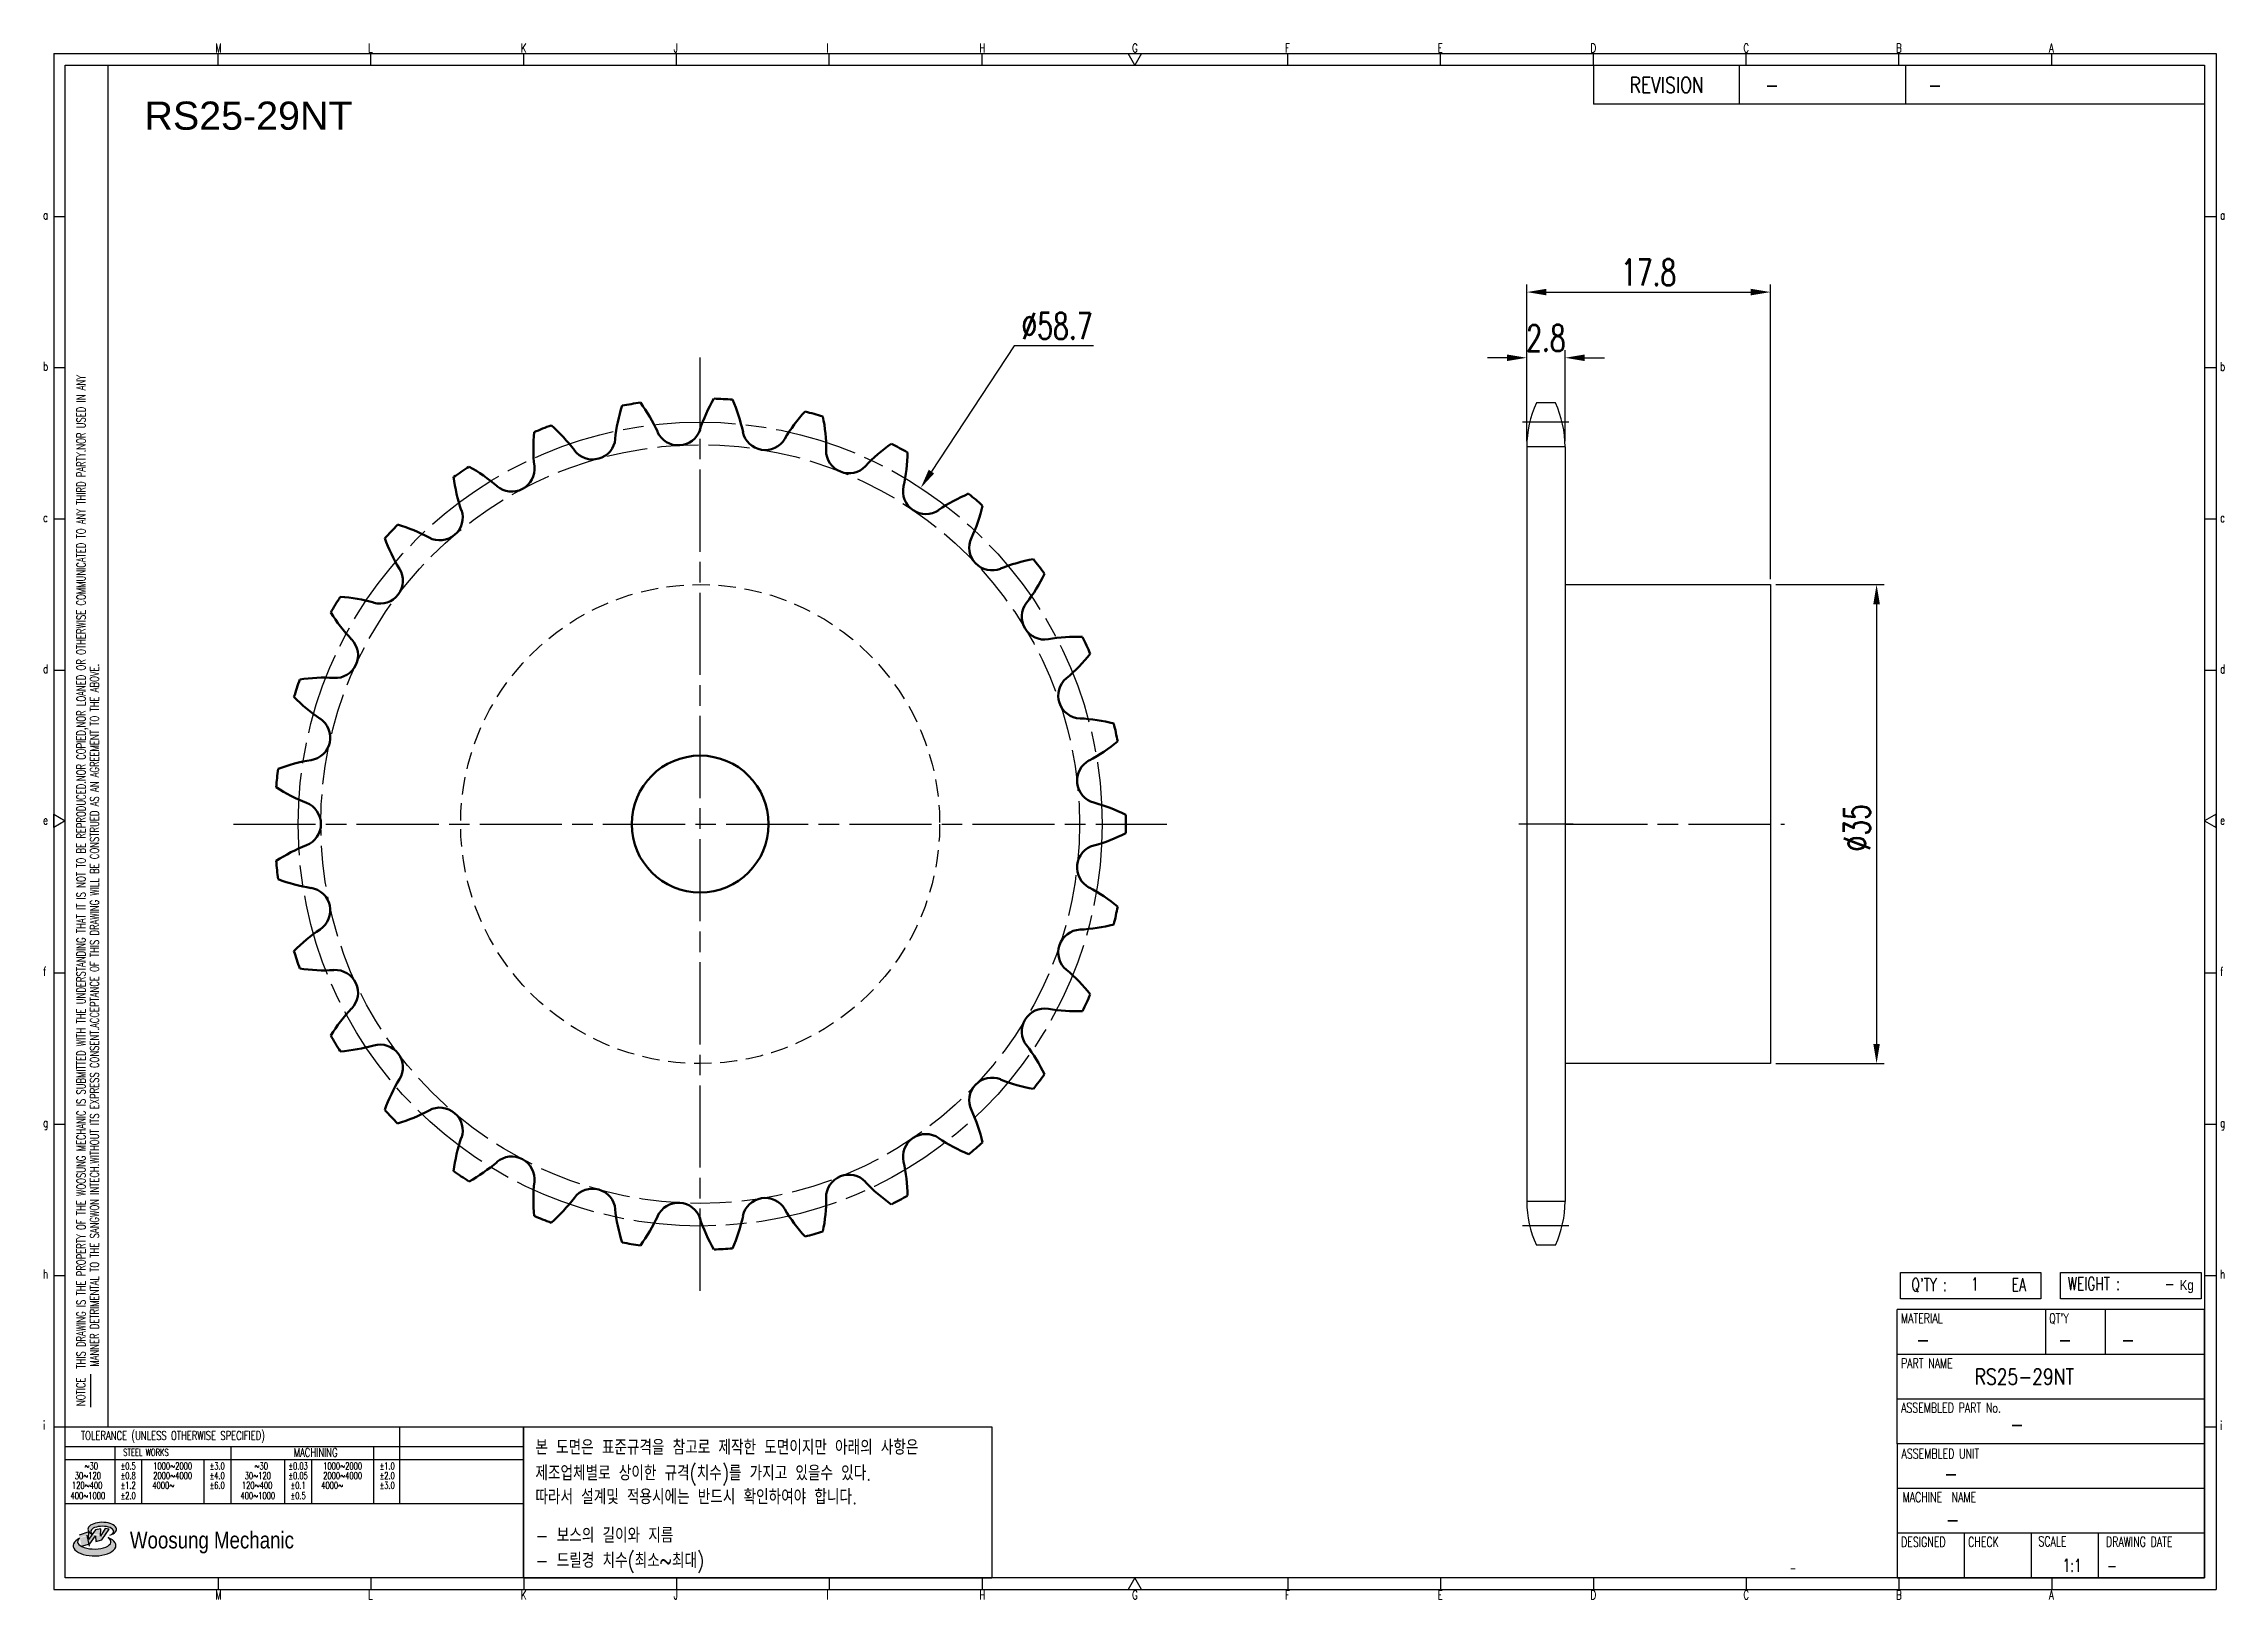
# Model space of a CAD drawing. Header units: millimetres. Extents: x -66207 to -66048, y 1247 to 1361.
import ezdxf
from ezdxf.enums import TextEntityAlignment as Align

# ---------------------------------------------------------------- set-up
doc = ezdxf.new("R2010")
doc.units = ezdxf.units.MM
for name, pattern in [('AM_ISO02W050', [7.5, 6, -1.5]), ('AM_ISO02W050x2', [3.75, 3, -0.75]), ('AM_ISO08W050', [18, 12, -1.5, 3, -1.5]), ('AM_ISO08W050x2', [9, 6, -0.75, 1.5, -0.75]), ('HIDDEN', [9.525, 6.35, -3.175])]:
    doc.linetypes.add(name, pattern=pattern)
for name, color, linetype, lineweight in [('AM_0N', 7, 'Continuous', 50), ('AM_3N', 6, 'AM_ISO02W050', 25), ('AM_7', 4, 'AM_ISO08W050', 25), ('AM_7N', 4, 'AM_ISO08W050', 25)]:
    doc.layers.add(name, color=color, linetype=linetype, lineweight=lineweight)
for name, color, linetype in [('S-DIM', 7, 'Continuous'), ('TITLE', 7, 'Continuous'), ('도면레이아웃', 7, 'Continuous')]:
    doc.layers.add(name, color=color, linetype=linetype)
doc.styles.add('HAN', font='ROMANS.shx', dxfattribs={"width": 0.7, "bigfont": 'whgtxt.shx'})
doc.styles.add('HKD_ST2', font='romans.shx', dxfattribs={"width": 0.7, "height": 4, "bigfont": '@extfont2.shx'})
doc.styles.add('HSG', font='SIMPLEX.shx', dxfattribs={"width": 0.7, "bigfont": 'HSG.shx'})
doc.styles.add('ROMANS', font='romans.shx', dxfattribs={"width": 0.7, "bigfont": 'whgtxt.shx'})
doc.styles.add('SLDTEXTSTYLE4', font='arial.ttf', dxfattribs={"width": 0.8})
doc.styles.get("Standard").update_dxf_attribs({"font": 'arial.ttf'})
doc.dimstyles.new('APP3', dxfattribs={"dimscale": 0.8, "dimtxt": 2.4, "dimasz": 1.8, "dimexe": 0.7, "dimexo": 0.5, "dimgap": 0.6, "dimtad": 1, "dimtoh": 1, "dimdec": 1, "dimrnd": 0.01, "dimzin": 9, "dimdsep": 46, "dimtxsty": 'HSG', "dimcen": 0, "dimclrd": 1, "dimclre": 1, "dimclrt": 256, "dimazin": 2, "dimtp": 1, "dimtm": 1, "dimtfac": 0.5, "dimtdec": 1, "dimtofl": 0, "dimtmove": 0, "dimatfit": 3, "dimfxl": 0, "dimtvp": 1, "dimtolj": 2, "dimlwd": -1, "dimlwe": -1, "dimarcsym": 0})

# ---------------------------------------------------------------- blocks, each defined once
blk = doc.blocks.new('8srhdf')
for p, q in [((-67231.71, 492.71), (-67216.71, 492.71)), ((-67216.71, 492.71), (-67216.71, 457.71)), ((-67216.71, 457.71), (-67231.71, 457.71))]:
    blk.add_line(p, q)
at = {"layer": 'AM_7N', "linetype": 'AM_ISO08W050x2'}
blk.add_line((-67231.71, 475.21), (-67215.68, 475.21), dxfattribs=at)
blk = doc.blocks.new('SUYWSHJH')
at = {"layer": '도면레이아웃'}
h = blk.add_hatch(color=10, dxfattribs=at)
h.paths.add_polyline_path([(1.544, 35.177), (1.554, 34.966), (1.779, 35.034), (2.054, 35.422), (1.908, 35.446), (1.728, 35.167), (1.741, 35.439), (1.547, 35.405), (1.292, 35.041), (1.295, 35.33), (0.943, 35.208), (1.03, 34.8), (1.336, 34.885)])
edge = h.paths.add_edge_path()
edge.add_ellipse((1.795, 35.421), major_axis=(-0.53, 0), ratio=0.487785, start_angle=122.36065, end_angle=403.39574)
edge.add_line((1.411, 35.244), (1.419, 35.261))
edge.add_ellipse((1.798, 35.344), major_axis=(-0.423, 0), ratio=0.444396, start_angle=131.58977, end_angle=386.19408, ccw=False)
edge = h.paths.add_edge_path()
edge.add_ellipse((1.512, 34.815), major_axis=(-0.793, 0), ratio=0.480113, start_angle=314.67633, end_angle=590.85213)
edge.add_ellipse((1.501, 34.958), major_axis=(-0.62, 0), ratio=0.43311, start_angle=331.7024, end_angle=574.42495, ccw=False)
for p, q in [((0, 90.118), (80.15, 90.118)), ((0, 90.118), (0, 33.191)), ((6.089, 89.693), (6.089, 90.118)), ((11.753, 89.693), (11.753, 90.118)), ((17.418, 89.693), (17.418, 90.118)), ((23.082, 89.693), (23.082, 90.118)), ((28.746, 89.693), (28.746, 90.118)), ((34.411, 89.693), (34.411, 90.118)), ((45.739, 89.693), (45.739, 90.118)), ((51.404, 89.693), (51.404, 90.118)), ((57.068, 89.693), (57.068, 90.118)), ((62.732, 89.693), (62.732, 90.118)), ((68.397, 89.693), (68.397, 90.118)), ((74.061, 89.693), (74.061, 90.118)), ((80.15, 90.118), (80.15, 33.191)), ((0, 84.085), (0.425, 84.085)), ((79.725, 84.085), (80.15, 84.085)), ((0, 78.478), (0.425, 78.478)), ((79.725, 78.478), (80.15, 78.478)), ((0, 72.87), (0.425, 72.87)), ((79.725, 72.87), (80.15, 72.87)), ((0, 67.262), (0.425, 67.262)), ((79.725, 67.262), (80.15, 67.262)), ((0, 56.047), (0.425, 56.047)), ((79.725, 56.047), (80.15, 56.047)), ((0, 50.439), (0.425, 50.439)), ((79.725, 50.439), (80.15, 50.439)), ((0, 44.832), (0.425, 44.832)), ((79.725, 44.832), (80.15, 44.832)), ((1.377, 39.947), (1.377, 41.174)), ((0, 39.224), (0.425, 39.224)), ((79.725, 39.224), (80.15, 39.224)), ((0, 33.191), (80.15, 33.191)), ((6.089, 33.616), (6.089, 33.191)), ((11.753, 33.616), (11.753, 33.191)), ((17.418, 33.616), (17.418, 33.191)), ((23.082, 33.616), (23.082, 33.191)), ((28.746, 33.616), (28.746, 33.191)), ((34.411, 33.616), (34.411, 33.191)), ((45.739, 33.616), (45.739, 33.191)), ((51.404, 33.616), (51.404, 33.191)), ((57.068, 33.616), (57.068, 33.191)), ((62.732, 33.616), (62.732, 33.191)), ((68.397, 33.616), (68.397, 33.191)), ((74.061, 33.616), (74.061, 33.191))]:
    blk.add_line(p, q)
at = {"color": 2}
for p, q in [((2.017, 39.224), (2.017, 89.693)), ((0.425, 39.224), (17.418, 39.224)), ((12.816, 39.224), (12.816, 36.382)), ((17.418, 33.616), (17.418, 39.224)), ((0.425, 38.487), (17.418, 38.487)), ((0.425, 38.012), (17.418, 38.012)), ((2.257, 38.487), (2.257, 36.382)), ((3.257, 38.012), (3.257, 36.382)), ((5.557, 38.012), (5.557, 36.382)), ((6.557, 38.5), (6.557, 36.382)), ((8.557, 38.012), (8.557, 36.382)), ((9.557, 38.026), (9.557, 36.382)), ((11.857, 38.487), (11.857, 36.382)), ((0.425, 36.382), (17.418, 36.382))]:
    blk.add_line(p, q, dxfattribs=at)
at = {"color": 6, "ltscale": 0.5}
for p, q in [((57.068, 89.693), (57.068, 88.246)), ((62.47, 89.693), (62.47, 88.246)), ((68.635, 89.693), (68.635, 88.246)), ((79.725, 88.246), (57.068, 88.246)), ((68.336, 38.59), (68.336, 43.563)), ((79.725, 43.563), (68.336, 43.563)), ((73.827, 43.563), (73.827, 41.905)), ((76.037, 43.563), (76.037, 41.905)), ((79.725, 38.59), (79.725, 43.563)), ((79.725, 41.905), (68.336, 41.905)), ((79.725, 40.248), (68.336, 40.248)), ((68.336, 38.59), (68.336, 33.616)), ((79.725, 38.59), (68.336, 38.59)), ((79.725, 33.616), (79.725, 38.59)), ((79.725, 36.932), (68.336, 36.932)), ((79.725, 35.274), (68.336, 35.274)), ((70.822, 33.616), (70.822, 35.274)), ((73.309, 33.616), (73.309, 35.274)), ((75.796, 33.616), (75.796, 35.274)), ((68.336, 33.616), (79.725, 33.616))]:
    blk.add_line(p, q, dxfattribs=at)
for points in [[(40.075, 89.693), (39.83, 90.118), (40.32, 90.118)], [(0.425, 89.693), (79.725, 89.693), (79.725, 33.616), (0.425, 33.616)], [(0.425, 61.679), (0, 61.433), (0, 61.924)], [(79.725, 61.679), (80.15, 61.433), (80.15, 61.924)], [(40.075, 33.616), (39.83, 33.191), (40.32, 33.191)]]:
    blk.add_lwpolyline(points, close=True)
at = {"layer": 'TITLE', "color": 20}
for p, q in [((68.449, 43.961), (68.449, 44.936)), ((68.449, 44.936), (73.654, 44.936)), ((73.654, 44.936), (73.654, 43.961)), ((74.39, 43.961), (74.39, 44.936)), ((74.39, 44.936), (79.595, 44.936)), ((79.595, 44.936), (79.595, 43.961)), ((73.654, 43.961), (68.449, 43.961)), ((79.595, 43.961), (74.39, 43.961))]:
    blk.add_line(p, q, dxfattribs=at)
at = {"layer": '도면레이아웃'}
for p, q in [((1.295, 35.33), (0.943, 35.208)), ((1.03, 34.8), (1.336, 34.885)), ((1.224, 35.208), (1.311, 34.8)), ((1.224, 35.208), (1.224, 35.208)), ((1.547, 35.405), (1.292, 35.041)), ((1.292, 35.041), (1.295, 35.33)), ((1.336, 34.885), (1.544, 35.177)), ((1.419, 35.261), (1.411, 35.244)), ((1.544, 35.177), (1.554, 34.966)), ((1.741, 35.439), (1.547, 35.405)), ((1.554, 34.966), (1.779, 35.034)), ((1.908, 35.446), (1.728, 35.167)), ((1.728, 35.167), (1.741, 35.439)), ((1.779, 35.034), (2.054, 35.422)), ((2.054, 35.422), (1.908, 35.446))]:
    blk.add_line(p, q, dxfattribs=at)
for centre, major_axis, ratio, start_param, end_param in [((1.795, 35.421), (-0.53, 0), 0.487785, 2.135596, 7.040584), ((1.512, 34.815), (-0.793, 0), 0.480113, 5.492138, 10.312315), ((1.501, 34.958), (-0.62, 0), 0.43311, 5.789299, 10.025607), ((1.798, 35.344), (-0.423, 0), 0.444396, 2.296675, 6.740358)]:
    blk.add_ellipse(centre, major_axis=major_axis, ratio=ratio, start_param=start_param, end_param=end_param, dxfattribs=at)
at = {"color": 4, "style": 'HKD_ST2', "width": 0.7}
for s, p in [('M', (5.988, 90.164)), ('L', (11.652, 90.164)), ('K', (17.316, 90.164)), ('J', (22.981, 90.164)), ('I', (28.645, 90.164)), ('H', (34.309, 90.164)), ('G', (39.974, 90.164)), ('F', (45.638, 90.164)), ('E', (51.302, 90.164)), ('D', (56.967, 90.164)), ('C', (62.631, 90.164)), ('B', (68.295, 90.164)), ('A', (73.96, 90.164)), ('a', (-0.395, 83.976)), ('a', (80.305, 83.97)), ('b', (-0.395, 78.368)), ('b', (80.305, 78.362)), ('c', (-0.395, 72.76)), ('c', (80.305, 72.754)), ('d', (-0.395, 67.153)), ('d', (80.305, 67.147)), ('e', (-0.395, 61.545)), ('e', (80.305, 61.539)), ('f', (-0.395, 55.937)), ('f', (80.305, 55.931)), ('g', (-0.395, 50.33)), ('g', (80.305, 50.324)), ('h', (-0.395, 44.722)), ('h', (80.305, 44.716)), ('i', (-0.395, 39.114)), ('i', (80.305, 39.108)), ('M', (5.988, 32.824)), ('L', (11.652, 32.824)), ('K', (17.316, 32.824)), ('J', (22.981, 32.824)), ('I', (28.645, 32.824)), ('H', (34.309, 32.824)), ('G', (39.974, 32.824)), ('F', (45.638, 32.824)), ('E', (51.302, 32.824)), ('D', (56.967, 32.824)), ('C', (62.631, 32.824)), ('B', (68.295, 32.824)), ('A', (73.96, 32.824))]:
    blk.add_text(s, height=0.326, dxfattribs=at).set_placement(p)
for s, height, style, width, p in [('REVISION', 0.5806, 'HAN', 0.8, (58.415, 88.664)), ('-', 0.581, 'HAN', 0.8, (63.426, 88.664)), ('-', 0.581, 'HAN', 0.8, (69.468, 88.664)), ("Q'TY : ", 0.4746, 'HKD_ST2', 0.7, (68.857, 44.253)), ('1', 0.475, 'HKD_ST2', 0.7, (71.071, 44.275)), ('EA', 0.4746, 'HKD_ST2', 0.7, (72.578, 44.253)), ('WEIGHT : ', 0.4746, 'HKD_ST2', 0.7, (74.65, 44.286)), ('-', 0.581, 'HAN', 0.8, (69.029, 42.157)), ('-', 0.581, 'HAN', 0.8, (74.289, 42.157)), ('-', 0.581, 'HAN', 0.8, (76.623, 42.157)), ('-', 0.581, 'HAN', 0.8, (72.515, 39.013)), ('-', 0.581, 'HAN', 0.8, (70.067, 37.189)), ('-', 0.581, 'HAN', 0.8, (70.126, 35.48)), ('1:1', 0.4746, 'HKD_ST2', 0.7, (74.458, 33.848)), ('-', 0.475, 'HKD_ST2', 0.7, (76.112, 33.837))]:
    blk.add_text(s, height=height, dxfattribs=dict(style=style, width=width)).set_placement(p)
at = {"color": 2, "style": 'HKD_ST2', "width": 0.7}
for s, p in [(' THIS DRAWING IS THE PROPERTY OF THE WOOSUNG MECHANIC IS SUBMITTED WITH THE UNDERSTANDING THAT IT IS NOT TO BE REPRODUCED.NOR COPIED,NOR LOANED OR OTHERWISE COMMUNICATED TO ANY THIRD PARTY.NOR USED IN ANY', (1.173, 41.217)), ('MANNER DETRIMENTAL TO THE SANGWON INTECH.WITHOUT ITS EXPRESS CONSENT.ACCEPTANCE OF THIS DRAWING WILL BE CONSTRUED AS AN AGREEMENT TO THE ABOVE.', (1.672, 41.447))]:
    blk.add_text(s, height=0.326266, rotation=90, dxfattribs=at).set_placement(p)
at = {"style": 'HKD_ST2', "width": 0.7}
blk.add_text('-', height=0.475, dxfattribs=at).set_placement((78.613, 44.286), align=Align.RIGHT)
at = {"color": 4, "style": 'HKD_ST2', "width": 0.7}
for s, height, p in [('MATERIAL', 0.3651, (68.474, 43.425)), ("QT'Y", 0.3651, (73.965, 43.425)), ('PART NAME', 0.3651, (68.474, 41.756)), ('ASSEMBLED PART No.', 0.36511, (68.474, 40.109)), ('ASSEMBLED UNIT', 0.36511, (68.49, 38.408)), ('MACHINE  NAME', 0.36511, (68.532, 36.794)), ('DESIGNED', 0.3651, (68.474, 35.136)), ('CHECK', 0.3651, (70.961, 35.136)), ('SCALE', 0.3651, (73.566, 35.153)), ('DRAWING DATE', 0.36511, (76.071, 35.141))]:
    blk.add_text(s, height=height, dxfattribs=at).set_placement(p, align=Align.TOP_LEFT)
at = {"style": 'HKD_ST2', "width": 0.7}
blk.add_text('NOTICE', height=0.3263, rotation=90, dxfattribs=at).set_placement((1.163, 39.988))
for s, height, style, width, p in [('TOLERANCE (UNLESS OTHERWISE SPECIFIED)', 0.32627, 'HKD_ST2', 0.7, (4.417, 38.896)), ('-', 0.326, 'ROMANS', 0.65, (64.469, 33.975))]:
    blk.add_text(s, height=height, dxfattribs=dict(style=style, width=width)).set_placement(p, align=Align.MIDDLE_CENTER)
at = {"color": 4, "style": 'HKD_ST2', "width": 0.7}
for s, height, p in [('STEEL WORKS', 0.26101, (3.416, 38.268)), ('MACHINING', 0.3263, (9.707, 38.27)), ('%%P0.5', 0.261, (2.757, 37.762)), ('%%P0.8', 0.261, (2.757, 37.411)), ('%%P3.0', 0.261, (6.057, 37.762)), ('%%P4.0', 0.261, (6.057, 37.411)), ('%%P0.03', 0.261, (9.057, 37.762)), ('%%P0.05', 0.261, (9.057, 37.411)), ('%%P1.0', 0.261, (12.357, 37.762)), ('%%P2.0', 0.261, (12.357, 37.411)), ('%%P1.2', 0.261, (2.757, 37.045)), ('%%P2.0', 0.261, (2.757, 36.67)), ('%%P6.0', 0.261, (6.057, 37.045)), ('%%P0.1', 0.261, (9.057, 37.045)), ('%%P0.5', 0.261, (9.057, 36.67)), ('%%P3.0', 0.261, (12.357, 37.045))]:
    blk.add_text(s, height=height, dxfattribs=at).set_placement(p, align=Align.MIDDLE)
for s, height, p in [('30%%126120', 0.261, (1.263, 37.411)), ('%%12630', 0.261, (1.389, 37.762)), ('2000%%1264000', 0.26101, (4.407, 37.411)), ('1000%%1262000', 0.26101, (4.407, 37.762)), ('30%%126120', 0.261, (7.563, 37.411)), ('%%12630', 0.261, (7.689, 37.762)), ('2000%%1264000', 0.26101, (10.707, 37.411)), ('1000%%1262000', 0.26101, (10.707, 37.762)), ('400%%1261000', 0.26101, (1.263, 36.67)), ('120%%126400', 0.26101, (1.237, 37.045)), ('4000%%126', 0.261, (4.061, 37.045)), ('400%%1261000', 0.26101, (7.563, 36.67)), ('120%%126400', 0.26101, (7.537, 37.045)), ('4000%%126', 0.261, (10.321, 37.045))]:
    blk.add_text(s, height=height, dxfattribs=at).set_placement(p, align=Align.MIDDLE_CENTER)
at = {"color": 1, "style": 'SLDTEXTSTYLE4', "width": 0.8}
blk.add_text('Woosung Mechanic', height=0.61957, dxfattribs=at).set_placement((2.822, 34.711))
at = {"layer": 'TITLE', "width": 0.8}
blk.add_text('Kg', height=0.3789, dxfattribs=at).set_placement((78.807, 44.286))
blk = doc.blocks.new('*D22')
at = {"layer": 'Defpoints', "color": 0, "transparency": 16777216}
for p in [(-66095.9, 1338.13), (-66098.7, 1331.63), (-66095.9, 1331.63)]:
    blk.add_point(p, dxfattribs=at)
at = {"layer": 'S-DIM', "color": 1, "transparency": 16777216}
for p, q in [((-66098.7, 1332.03), (-66098.7, 1338.69)), ((-66095.9, 1332.03), (-66095.9, 1338.69)), ((-66100.14, 1338.13), (-66101.58, 1338.13)), ((-66094.46, 1338.13), (-66093.02, 1338.13))]:
    blk.add_line(p, q, dxfattribs=at)
for points in [[(-66100.14, 1338.37), (-66100.14, 1337.89), (-66098.7, 1338.13)], [(-66094.46, 1338.37), (-66094.46, 1337.89), (-66095.9, 1338.13)]]:
    blk.add_solid(points, dxfattribs=at)
at = {"layer": 'S-DIM', "transparency": 16777216, "insert": (-66097.3, 1339.57), "char_height": 1.92, "attachment_point": 5, "style": 'HSG'}
blk.add_mtext('\\A2;2.8', dxfattribs=at)
blk = doc.blocks.new('*D23')
at = {"layer": 'Defpoints', "color": 0, "transparency": 16777216}
for p in [(-66080.9, 1342.93), (-66098.7, 1331.63), (-66080.9, 1321.56)]:
    blk.add_point(p, dxfattribs=at)
at = {"layer": 'S-DIM', "color": 1, "transparency": 16777216}
for p, q in [((-66098.7, 1332.03), (-66098.7, 1343.49)), ((-66080.9, 1321.96), (-66080.9, 1343.49)), ((-66097.26, 1342.93), (-66082.34, 1342.93))]:
    blk.add_line(p, q, dxfattribs=at)
for points in [[(-66097.26, 1343.17), (-66097.26, 1342.69), (-66098.7, 1342.93)], [(-66082.34, 1343.17), (-66082.34, 1342.69), (-66080.9, 1342.93)]]:
    blk.add_solid(points, dxfattribs=at)
at = {"layer": 'S-DIM', "transparency": 16777216, "insert": (-66089.8, 1344.37), "char_height": 1.92, "attachment_point": 5, "style": 'HSG'}
blk.add_mtext('\\A2;17.8', dxfattribs=at)
blk = doc.blocks.new('*D24')
at = {"layer": 'Defpoints', "color": 0, "transparency": 16777216}
for p in [(-66080.9, 1321.56), (-66080.9, 1286.56), (-66073.14, 1286.56)]:
    blk.add_point(p, dxfattribs=at)
at = {"layer": 'S-DIM', "color": 1, "transparency": 16777216}
for p, q in [((-66080.5, 1321.56), (-66072.58, 1321.56)), ((-66073.14, 1320.12), (-66073.14, 1288)), ((-66080.5, 1286.56), (-66072.58, 1286.56))]:
    blk.add_line(p, q, dxfattribs=at)
for points in [[(-66073.38, 1320.12), (-66072.9, 1320.12), (-66073.14, 1321.56)], [(-66073.38, 1288), (-66072.9, 1288), (-66073.14, 1286.56)]]:
    blk.add_solid(points, dxfattribs=at)
at = {"layer": 'S-DIM', "transparency": 16777216, "insert": (-66074.58, 1303.79), "char_height": 1.92, "attachment_point": 5, "rotation": 90, "style": 'HSG'}
blk.add_mtext('\\A2;%%c35', dxfattribs=at)
blk = doc.blocks.new('*D25')
at = {"layer": 'Defpoints', "color": 0, "transparency": 16777216}
for p in [(-66142.99, 1328.61), (-66175.22, 1279.51)]:
    blk.add_point(p, dxfattribs=at)
at = {"layer": 'S-DIM', "color": 1, "transparency": 16777216}
for p, q in [((-66136.16, 1339.01), (-66142.2, 1329.82)), ((-66130.37, 1339.01), (-66136.16, 1339.01))]:
    blk.add_line(p, q, dxfattribs=at)
blk.add_solid([(-66142.4, 1329.95), (-66142, 1329.68), (-66142.99, 1328.61)], dxfattribs=at)
at = {"layer": 'S-DIM', "transparency": 16777216, "insert": (-66133.03, 1340.45), "char_height": 1.92, "attachment_point": 5, "style": 'HSG'}
blk.add_mtext('\\A2;∅58.7', dxfattribs=at)

msp = doc.modelspace()

# ---------------------------------------------------------------- linework, layer by layer
for p, q in [((-66096.6, 1334.83), (-66097.99, 1334.83)), ((-66098.7, 1331.63), (-66098.7, 1276.49)), ((-66095.9, 1331.63), (-66095.9, 1276.49)), ((-66096.6, 1273.29), (-66097.99, 1273.29))]:
    msp.add_line(p, q)
at = {"color": 4}
msp.add_lwpolyline([(-66172, 1260.03), (-66137.78, 1260.03), (-66137.78, 1248.97), (-66172, 1248.97)], close=True, dxfattribs=at)
at = {"color": 2, "linetype": 'HIDDEN', "ltscale": 0.2}
msp.add_circle((-66159.1, 1304.06), 17.5, dxfattribs=at)
for centre, start, end in [((-66091.1, 1331.63), 155.0989, 180), ((-66103.5, 1331.63), 0, 24.9011), ((-66091.1, 1276.49), 180, 204.9011), ((-66103.5, 1276.49), 335.0989, 0)]:
    msp.add_arc(centre, 7.6, start, end)
at = {"layer": 'AM_0N'}
msp.add_circle((-66159.1, 1304.06), 5, dxfattribs=at)
for centre, radius, start, end in [((-66153.1, 1330.91), 12.28, 162.3221, 173.9655), ((-66159.1, 1304.06), 31.1, 98.075, 100.5457), ((-66173.36, 1327.59), 12.28, 24.6552, 36.2986), ((-66147.47, 1328.99), 12.28, 149.9083, 161.5517), ((-66159.1, 1304.06), 31.1, 85.6612, 88.1319), ((-66167.97, 1330.1), 12.28, 12.2414, 23.8848), ((-66142.38, 1325.91), 12.28, 137.4945, 149.1379), ((-66159.1, 1304.06), 31.1, 73.2474, 75.7181), ((-66162.17, 1331.4), 12.28, 359.8276, 11.471), ((-66159.01, 1331.57), 12.28, 174.7359, 186.3793), ((-66159.1, 1304.06), 31.1, 110.4888, 112.9595), ((-66178.09, 1323.97), 12.28, 37.069, 48.7124), ((-66166.96, 1332.37), 1.67, 217.069, 353.9655), ((-66160.69, 1333.4), 1.67, 204.6552, 341.5517), ((-66154.35, 1333.06), 1.67, 192.2414, 329.1379), ((-66148.23, 1331.36), 1.67, 179.8276, 316.7241), ((-66138.08, 1321.8), 12.28, 125.0807, 136.7241), ((-66159.1, 1304.06), 31.1, 60.8336, 63.3043), ((-66156.22, 1331.42), 12.28, 347.4138, 359.0572), ((-66159.1, 1304.06), 31.1, 122.9026, 125.3733), ((-66164.93, 1330.95), 12.28, 187.1497, 198.7931), ((-66181.92, 1319.42), 12.28, 49.4828, 61.1262), ((-66172.87, 1330.02), 1.67, 229.4828, 6.3793), ((-66142.61, 1328.38), 1.67, 167.4138, 304.3103), ((-66134.75, 1316.87), 12.28, 112.6669, 124.3103), ((-66159.1, 1304.06), 31.1, 48.4198, 50.8905), ((-66159.1, 1304.06), 31.1, 135.3164, 137.7871), ((-66184.69, 1314.16), 12.28, 61.8966, 73.5399), ((-66178.12, 1326.46), 1.67, 241.8966, 18.7931), ((-66150.41, 1330.16), 12.28, 335, 346.6434), ((-66170.57, 1329.07), 12.28, 199.5635, 211.2069), ((-66137.77, 1324.27), 1.67, 155, 291.8966), ((-66182.49, 1321.84), 1.67, 254.3103, 31.2069), ((-66132.57, 1311.33), 12.28, 100.2532, 111.8966), ((-66159.1, 1304.06), 31.1, 36.006, 38.4767), ((-66145, 1327.68), 12.28, 322.5862, 334.2296), ((-66159.1, 1304.06), 31.1, 147.7302, 150.2009), ((-66175.68, 1326.02), 12.28, 211.9773, 223.6207), ((-66186.26, 1308.42), 12.28, 74.3103, 85.9537), ((-66133.93, 1319.21), 1.67, 142.5862, 279.4828), ((-66185.77, 1316.4), 1.67, 266.7241, 43.6207), ((-66131.63, 1305.46), 12.28, 87.8394, 99.4828), ((-66140.25, 1324.1), 12.28, 310.1724, 321.8158), ((-66159.1, 1304.06), 31.1, 23.5922, 26.0629), ((-66159.1, 1304.06), 31.1, 160.144, 162.6147), ((-66186.57, 1302.48), 12.28, 86.7241, 98.3675), ((-66131.26, 1313.44), 1.67, 130.1724, 267.069), ((-66180.01, 1321.94), 12.28, 224.3911, 236.0345), ((-66187.8, 1310.38), 1.67, 279.1379, 56.0345), ((-66131.97, 1299.52), 12.28, 75.4256, 87.069), ((-66136.39, 1319.58), 12.28, 297.7586, 309.402), ((-66159.1, 1304.06), 31.1, 11.1784, 13.6491), ((-66185.58, 1296.61), 12.28, 99.1379, 110.7813), ((-66129.89, 1307.24), 1.67, 117.7586, 254.6552), ((-66159.1, 1304.06), 31.1, 172.5577, 175.0285), ((-66183.36, 1317.03), 12.28, 236.8049, 248.4483), ((-66188.48, 1304.06), 1.67, 291.5517, 68.4483), ((-66133.58, 1293.79), 12.28, 63.0118, 74.6552), ((-66159.1, 1304.06), 31.1, 358.7646, 1.2354), ((-66183.36, 1291.09), 12.28, 111.5517, 123.1951), ((-66129.89, 1300.89), 1.67, 105.3448, 242.2414), ((-66133.58, 1314.33), 12.28, 285.3448, 296.9882), ((-66159.1, 1304.06), 31.1, 184.9715, 187.4423), ((-66185.58, 1311.51), 12.28, 249.2187, 260.8621), ((-66187.8, 1297.75), 1.67, 303.9655, 80.8621), ((-66136.39, 1288.55), 12.28, 50.598, 62.2414), ((-66159.1, 1304.06), 31.1, 346.3509, 348.8216), ((-66180.01, 1286.18), 12.28, 123.9655, 135.6089), ((-66131.26, 1294.68), 1.67, 92.931, 229.8276), ((-66131.97, 1308.61), 12.28, 272.931, 284.5744), ((-66159.1, 1304.06), 31.1, 197.3853, 199.856), ((-66186.57, 1305.65), 12.28, 261.6325, 273.2759), ((-66185.77, 1291.73), 1.67, 316.3793, 93.2759), ((-66140.25, 1284.03), 12.28, 38.1842, 49.8276), ((-66159.1, 1304.06), 31.1, 333.9371, 336.4078), ((-66175.68, 1282.11), 12.28, 136.3793, 148.0227), ((-66133.93, 1288.91), 1.67, 80.5172, 217.4138), ((-66131.63, 1302.67), 12.28, 260.5172, 272.1606), ((-66159.1, 1304.06), 31.1, 209.7991, 212.2698), ((-66186.26, 1299.7), 12.28, 274.0463, 285.6897), ((-66182.49, 1286.28), 1.67, 328.7931, 105.6897), ((-66145, 1280.44), 12.28, 25.7704, 37.4138), ((-66170.57, 1279.06), 12.28, 148.7931, 160.4365), ((-66137.77, 1283.86), 1.67, 68.1034, 205), ((-66132.57, 1296.79), 12.28, 248.1034, 259.7468), ((-66159.1, 1304.06), 31.1, 321.5233, 323.994), ((-66159.1, 1304.06), 31.1, 222.2129, 224.6836), ((-66184.69, 1293.97), 12.28, 286.4601, 298.1034), ((-66178.12, 1281.67), 1.67, 341.2069, 118.1034), ((-66150.41, 1277.96), 12.28, 13.3566, 25), ((-66142.61, 1279.74), 1.67, 55.6897, 192.5862), ((-66164.93, 1277.18), 12.28, 161.2069, 172.8503), ((-66172.87, 1278.1), 1.67, 353.6207, 130.5172), ((-66134.75, 1291.26), 12.28, 235.6897, 247.3331), ((-66159.1, 1304.06), 31.1, 309.1095, 311.5802), ((-66159.1, 1304.06), 31.1, 234.6267, 237.0974), ((-66181.92, 1288.7), 12.28, 298.8738, 310.5172), ((-66148.23, 1276.77), 1.67, 43.2759, 180.1724), ((-66156.22, 1276.71), 12.28, 0.9428, 12.5862), ((-66159.01, 1276.55), 12.28, 173.6207, 185.2641), ((-66178.09, 1284.16), 12.28, 311.2876, 322.931), ((-66166.96, 1275.75), 1.67, 6.0345, 142.931), ((-66160.69, 1274.72), 1.67, 18.4483, 155.3448), ((-66154.35, 1275.07), 1.67, 30.8621, 167.7586), ((-66162.17, 1276.73), 12.28, 348.529, 0.1724), ((-66138.08, 1286.32), 12.28, 223.2759, 234.9193), ((-66159.1, 1304.06), 31.1, 296.6957, 299.1664), ((-66159.1, 1304.06), 31.1, 247.0405, 249.5112), ((-66153.1, 1277.22), 12.28, 186.0345, 197.6779), ((-66173.36, 1280.54), 12.28, 323.7014, 335.3448), ((-66147.47, 1279.14), 12.28, 198.4483, 210.0917), ((-66167.97, 1278.02), 12.28, 336.1152, 347.7586), ((-66142.38, 1282.22), 12.28, 210.8621, 222.5055), ((-66159.1, 1304.06), 31.1, 259.4543, 261.925), ((-66159.1, 1304.06), 31.1, 284.2819, 286.7526), ((-66159.1, 1304.06), 31.1, 271.8681, 274.3388)]:
    msp.add_arc(centre, radius, start, end, dxfattribs=at)
at = {"layer": 'AM_3N', "linetype": 'AM_ISO02W050x2'}
for p, q in [((-66095.9, 1331.63), (-66098.7, 1331.63)), ((-66095.9, 1276.49), (-66098.7, 1276.49))]:
    msp.add_line(p, q, dxfattribs=at)
msp.add_circle((-66159.1, 1304.06), 27.72, dxfattribs=at)
at = {"layer": 'AM_7', "linetype": 'AM_ISO08W050x2'}
for p, q in [((-66095.62, 1333.43), (-66099.01, 1333.43)), ((-66095.31, 1304.06), (-66099.28, 1304.06)), ((-66095.62, 1274.7), (-66099.01, 1274.7))]:
    msp.add_line(p, q, dxfattribs=at)
msp.add_circle((-66159.1, 1304.06), 29.37, dxfattribs=at)
at = {"layer": 'AM_7N', "linetype": 'AM_ISO08W050x2'}
for p, q in [((-66159.1, 1269.96), (-66159.1, 1338.16)), ((-66193.2, 1304.06), (-66125, 1304.06))]:
    msp.add_line(p, q, dxfattribs=at)

# ---------------------------------------------------------------- block references
at = {"xscale": 1.971216, "yscale": 1.971216, "zscale": 1.971216}
msp.add_blockref('SUYWSHJH', (-66206.33, 1182.71), dxfattribs=at)
msp.add_blockref('8srhdf', (1135.82, 828.85))

# ---------------------------------------------------------------- texts
at = {"color": 2}
msp.add_text('RS25-29NT', height=2.06, dxfattribs=at).set_placement((-66199.7, 1354.79))
at = {"style": 'HAN', "width": 0.8}
msp.add_text('RS25-29NT', height=1.145, dxfattribs=at).set_placement((-66065.97, 1263.11))
at = {"color": 4, "style": 'HAN', "width": 0.8}
for s, p in [('본 도면은 표준규격을 참고로 제작한 도면이지만 아래의 사항은', (-66171.14, 1257.98)), ('제조업체별로 상이한 규격(치수)를 가지고 있을수 있다.', (-66171.14, 1256.1)), ('따라서 설계및 적용시에는 반드시 확인하여야 합니다.', (-66171.14, 1254.36)), ('- 보스의 길이와 지름', (-66171.14, 1251.55)), ('- 드릴경 치수(최소~최대)', (-66171.14, 1249.71))]:
    msp.add_text(s, height=1.0829, dxfattribs=at).set_placement(p)

# ---------------------------------------------------------------- dimensions: what is measured, and where the dimension line sits
at = {"layer": 'S-DIM'}
dim = msp.add_linear_dim(base=(-66080.9, 1342.93), p1=(-66098.7, 1331.63), p2=(-66080.9, 1321.56), dimstyle='APP3', dxfattribs=at)
dim.commit()
dim.dimension.update_dxf_attribs({"geometry": '*D23', "text_midpoint": (-66089.8, 1344.37)})
dim = msp.add_diameter_dim_2p(p1=(-66175.22, 1279.51), p2=(-66142.99, 1328.61), dimstyle='APP3', dxfattribs=at)
dim.commit()
dim.dimension.update_dxf_attribs({"geometry": '*D25', "text_midpoint": (-66133.03, 1339.01), "dimtype": 163})
dim = msp.add_linear_dim(base=(-66095.9, 1338.13), p1=(-66098.7, 1331.63), p2=(-66095.9, 1331.63), dimstyle='APP3', dxfattribs=at)
dim.commit()
dim.dimension.update_dxf_attribs({"geometry": '*D22', "text_midpoint": (-66097.3, 1338.13), "dimtype": 160})
dim = msp.add_linear_dim(base=(-66073.14, 1286.56), p1=(-66080.9, 1321.56), p2=(-66080.9, 1286.56), angle=90, text='%%c<>', dimstyle='APP3', dxfattribs=at)
dim.commit()
dim.dimension.update_dxf_attribs({"geometry": '*D24', "text_midpoint": (-66073.14, 1303.79), "dimtype": 160})

doc.saveas('drawing.dxf')
